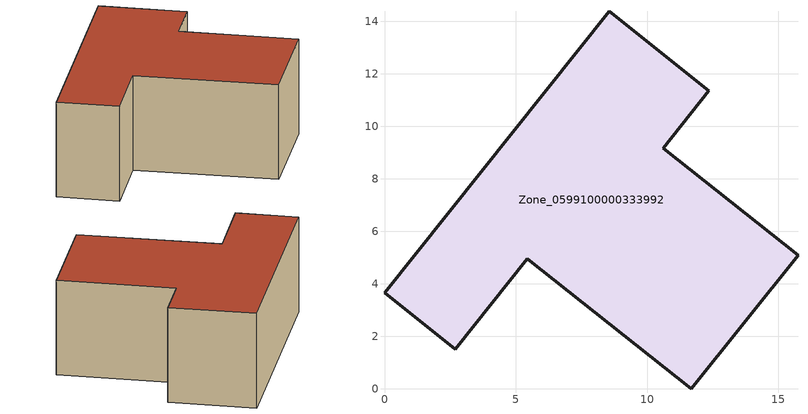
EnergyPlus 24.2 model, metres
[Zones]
Zone_0599100000333992
 floor ground (C_G): 0,3.67 8.55,14.4 12.35,11.37 10.61,9.18 15.75,5.08 11.69,0 5.44,4.96 2.7,1.52 z0.42
 wall outside (C_F): 8.55,14.4 0,3.67 2.7,1.52 5.44,4.96 11.69,0 15.75,5.08 10.61,9.18 12.35,11.37 8.55,14.4 z0.42:5.95
 roof outside (C_R): 12.35,11.37 8.55,14.4 0,3.67 2.7,1.52 5.44,4.96 11.69,0 15.75,5.08 10.61,9.18 z5.95
[BUILDING]
Pand.0599100000333992: North Axis=0; Terrain=City; Loads Convergence Tolerance Value=0.04; Temperature Convergence Tolerance Value=0.4; Solar Distribution=FullExterior; Maximum Number of Warmup Days=25; Minimum Number of Warmup Days=1
[Site:Location]
Rotterdam.The.Hague.AP_ZH_NLD Design_Conditions: Latitude=51.96; Longitude=4.45; Time Zone=1; Elevation=-4.5
[SITE:GROUNDTEMPERATURE:BUILDINGSURFACE]
18, 18, 18, 18, 18, 18, 18, 18, 18, 18, 18, 18
[MATERIAL] Thermal Absorptance=0.9; Solar Absorptance=0.7; Visible Absorptance=0.7
Name | Roughness | Thickness | Conductivity | Density | Specific Heat
G.TI.1975-1991 | MediumSmooth | 0.15 | 0.288461 | 540 | 1210
F.TI.1975-1991 | Rough | 0.3 | 0.230769 | 1920 | 840
R.TI.1975-1991 | MediumRough | 0.2 | 0.153846 | 1500 | 1000
[CONSTRUCTION]
C_G: G.TI.1975-1991
C_F: F.TI.1975-1991
C_R: R.TI.1975-1991
[ZONE]
Zone_0599100000333992: Type=1; Multiplier=1; Ceiling Height=Autocalculate; Volume=Autocalculate; Floor Area=autocalculate; Part of Total Floor Area=Yes
[ZONEINFILTRATION:DESIGNFLOWRATE]
Infil_Zone_0599100000333992: Zone or ZoneList or Space or SpaceList=Zone_0599100000333992; Schedule=AlwaysOn; Design Flow Rate Calculation Method=Flow/Area; Flow Rate per Floor Area=0.003; Constant Term Coefficient=1; Temperature Term Coefficient=0; Velocity Term Coefficient=0; Velocity Squared Term Coefficient=0
[HVACTEMPLATE:ZONE:IDEALLOADSAIRSYSTEM]
Zone_0599100000333992: Maximum Heating Supply Air Temperature=50; Minimum Cooling Supply Air Temperature=13; Maximum Heating Supply Air Humidity Ratio=0.0156; Minimum Cooling Supply Air Humidity Ratio=0.0077; Heating Limit=NoLimit; Cooling Limit=NoLimit; Dehumidification Control Type=ConstantSensibleHeatRatio; Cooling Sensible Heat Ratio=0.7; Dehumidification Setpoint=60; Humidification Control Type=None; Humidification Setpoint=30; Outdoor Air Method=None; Outdoor Air Flow Rate per Person=0.00944; Outdoor Air Flow Rate per Zone Floor Area=0; Outdoor Air Flow Rate per Zone=0; Demand Controlled Ventilation Type=None; Outdoor Air Economizer Type=NoEconomizer; Heat Recovery Type=None; Sensible Heat Recovery Effectiveness=0.7; Latent Heat Recovery Effectiveness=0.65
[ZONECONTROL:THERMOSTAT]
ThermostatControl_Zone_0599100000333992: Zone or ZoneList=Zone_0599100000333992; Control Type Schedule=DualSetpointControlType; Control 1=Thermostat_Zone_0599100000333992; Temperature Difference Between Cutout And Setpoint=0
[THERMOSTATSETPOINT:DUALSETPOINT]
Thermostat_Zone_0599100000333992: Heating Setpoint Temperature Schedule=HeatingSetpoint_Zone_0599100000333992; Cooling Setpoint Temperature Schedule=CoolingSetpoint_Zone_0599100000333992
[SCHEDULE:COMPACT]
HeatingSetpoint_Zone_0599100000333992: Through: 12/31, For: AllDays, Until: 24:00, 21
CoolingSetpoint_Zone_0599100000333992: Through: 12/31, For: AllDays, Until: 24:00, 24
DualSetpointControlType: Through: 12/31, For: AllDays, Until: 24:00, 4
AlwaysOn: Through: 12/31, For: AllDays, Until: 24:00, 1
